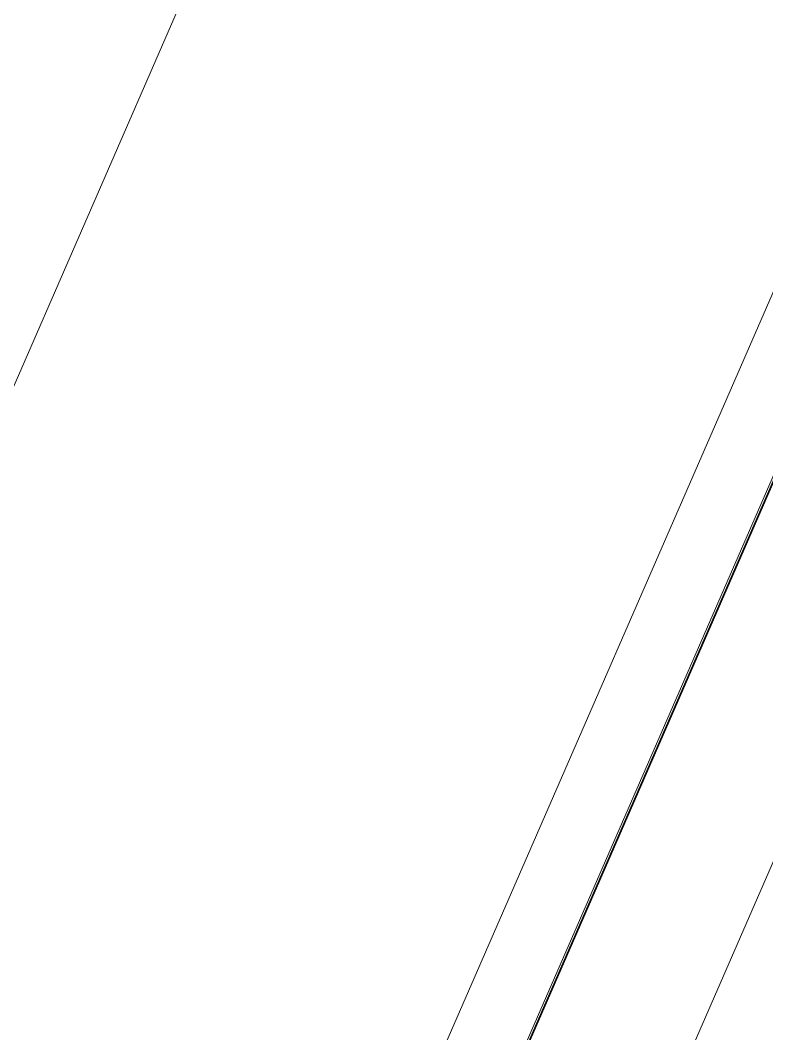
# Model space of a CAD drawing. Header units: millimetres. Extents: x -50172 to 90294, y -80883 to 956680.
# Drawn here: x 2761.8 to 2863.4, y -21533.4 to -21395.5 of the extents above; entities that cross this region are included whole.
import ezdxf

# ---------------------------------------------------------------- set-up
doc = ezdxf.new("R2010")
doc.units = ezdxf.units.MM
doc.header["$MEASUREMENT"] = 0
doc.layers.add('0_Pen_No__40', color=7, linetype='Continuous', lineweight=35, true_color=0x2a2a2a)
for name, color, linetype in [('New_A-25-M_Curtain_Wall', 7, 'Continuous'), ('New_A-25-M_Wall_Ext', 7, 'Continuous'), ('New_ArchiCAD Windows', 7, 'Continuous')]:
    doc.layers.add(name, color=color, linetype=linetype)
for name, color, linetype, lineweight in [('New_A-25-M_Curtain_Wall_Pen_No__90', 8, 'Continuous', 20), ('New_A-25-M_Wall_Ext_Pen_No__87', 8, 'Continuous', 20), ('New_ArchiCAD Windows_Pen_No__3', 7, 'Continuous', 18)]:
    doc.layers.add(name, color=color, linetype=linetype, lineweight=lineweight)

# ---------------------------------------------------------------- blocks, each defined once
blk = doc.blocks.new('Wall_2_1', base_point=(10092.6, -4631.3))
at = {"layer": 'New_A-25-M_Wall_Ext_Pen_No__87', "linetype": 'Continuous', "flags": 128}
blk.add_lwpolyline([(2234.14, -22653.24), (10092.6, -4631.3)], dxfattribs=at)
blk = doc.blocks.new('Triple Window 19_2')
at = {"layer": 'New_ArchiCAD Windows_Pen_No__3', "linetype": 'Continuous'}
for p, q in [((662.5, -190), (-182, -190)), ((-1175, -200), (1175, -200))]:
    blk.add_line(p, q, dxfattribs=at)
blk = doc.blocks.new('Wall_239_1', base_point=(10165.92, -4712.54))
at = {"layer": 'New_ArchiCAD Windows', "color": 251, "linetype": 'Continuous', "lineweight": 20, "true_color": 0x606060, "xscale": -1, "zscale": 1000, "rotation": 66.44041158399281}
blk.add_blockref('Triple Window 19_2', (2883.15, -20913.87), dxfattribs=at)
blk = doc.blocks.new('Beam_8_1', base_point=(10000.93, -4591.33))
at = {"layer": 'New_A-25-M_Curtain_Wall_Pen_No__90', "linetype": 'Continuous'}
blk.add_line((10203.2, -4679.52), (2344.74, -22701.46), dxfattribs=at)

msp = doc.modelspace()

# ---------------------------------------------------------------- linework, layer by layer
at = {"layer": '0_Pen_No__40', "linetype": 'Continuous'}
msp.add_line((9735.36, -5700.74), (2596.69, -22071.98), dxfattribs=at)

# ---------------------------------------------------------------- block references
at = {"layer": 'New_A-25-M_Curtain_Wall', "color": 8, "lineweight": 20}
msp.add_blockref('Beam_8_1', (10000.93, -4591.33), dxfattribs=at)
at = {"layer": 'New_A-25-M_Wall_Ext', "color": 250, "lineweight": 50, "true_color": 0x2a2a2a}
for name, p in [('Wall_239_1', (10165.92, -4712.54)), ('Wall_2_1', (10092.6, -4631.3))]:
    msp.add_blockref(name, p, dxfattribs=at)

doc.saveas('drawing.dxf')
